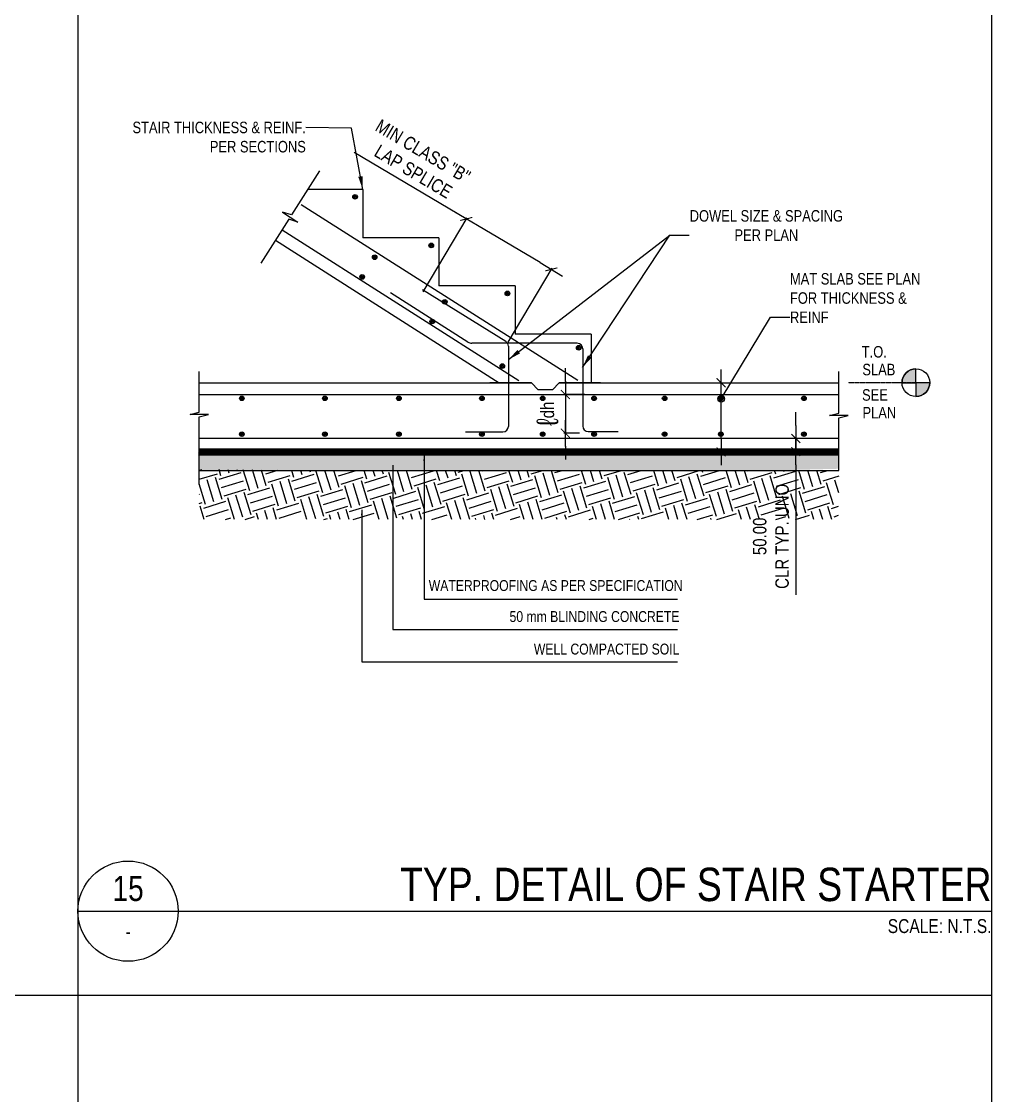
# Model space of a CAD drawing. Header units: millimetres. Extents: x 2250 to 90253, y -19639 to 57150.
# Drawn here: x 72541 to 89875, y 18755 to 37953 of the extents above; entities that cross this region are included whole.
import ezdxf
from ezdxf.enums import TextEntityAlignment as Align

# ---------------------------------------------------------------- set-up
doc = ezdxf.new("R2010")
doc.units = ezdxf.units.MM
doc.linetypes.add('CENTER2', pattern=[1.125, 0.75, -0.125, 0.125, -0.125])
doc.linetypes.add('DASHED', pattern=[0.75, 0.5, -0.25])
for name, color, linetype in [('BLINDING', 1, 'Continuous'), ('S-D-MEDM', 3, 'Continuous'), ('S-DIM', 1, 'Continuous'), ('S-G-BREK', 2, 'Continuous'), ('S-G-CNTR', 1, 'CENTER2'), ('S-G-DIMS', 1, 'Continuous'), ('S-G-HTCH', 1, 'Continuous'), ('S-G-LEDR', 2, 'Continuous'), ('S-G-MEDM', 3, 'Continuous'), ('S-G-RBAR', 7, 'Continuous'), ('S-G-REFR', 3, 'Continuous'), ('S-G-TEXT', 3, 'Continuous'), ('S-G-THCK', 6, 'Continuous'), ('S-G-TITL', 7, 'Continuous'), ('S-G-TITLREF', 4, 'Continuous'), ('S-HATCH', 8, 'Continuous'), ('WATER PROOF', 1, 'DASHED')]:
    doc.layers.add(name, color=color, linetype=linetype)
doc.layers.add('NPLT-JLA', color=193, linetype='Continuous', plot=False)
doc.styles.add('ARIAL', font='arial.ttf', dxfattribs={"width": 0.8})
doc.styles.add('ROMANS', font='ROMANS.shx', dxfattribs={"width": 0.8})
doc.styles.add('ROMDI', font='arial.ttf', dxfattribs={"width": 0.7, "height": 1.25})
doc.dimstyles.new('ARIALDIMS', dxfattribs={"dimscale": 12, "dimtxt": 20, "dimasz": 19.5, "dimexe": 2.25, "dimexo": 1.75, "dimgap": 10, "dimtad": 1, "dimzin": 3, "dimdsep": 46, "dimtxsty": 'ARIAL', "dimblk1": 'nyatick', "dimblk2": 'nyatick', "dimsah": 1, "dimcen": 2.25, "dimclrd": 1, "dimclre": 1, "dimclrt": 2, "dimadec": 0, "dimazin": 0, "dimtfac": 1, "dimtmove": 0, "dimatfit": 3, "dimfxl": 1, "dimfrac": 2, "dimtolj": 1, "dimtzin": 0, "dimarcsym": 0})
doc.dimstyles.new('DIM-50', dxfattribs={"dimscale": 0.05, "dimtxt": 2.5, "dimasz": 2.5, "dimexe": 2, "dimexo": 2, "dimgap": 1, "dimtad": 1, "dimdec": 0, "dimlfac": 1000, "dimzin": 0, "dimdsep": 46, "dimtxsty": 'ROMANS', "dimblk": 'ARCHTICK', "dimcen": 1, "dimclrd": 1, "dimclre": 1, "dimclrt": 3, "dimadec": 0, "dimazin": 0, "dimtfac": 1, "dimtdec": 0, "dimtix": 1, "dimtmove": 1, "dimatfit": 3, "dimfxl": 1, "dimtolj": 1, "dimtzin": 0, "dimarcsym": 0})

# ---------------------------------------------------------------- blocks, each defined once
blk = doc.blocks.new('nyatick')
at = {"layer": 'S-G-DIMS'}
blk.add_line((-1.005, 0), (1.005, 0), dxfattribs=at)
at = {"layer": 'S-G-DIMS', "const_width": 0.08}
blk.add_lwpolyline([(0.34, 0.34), (-0.34, -0.34)], dxfattribs=at)
blk = doc.blocks.new('*D251')
at = {"layer": 'Defpoints', "color": 0, "transparency": 16777216}
for p in [(84743, 31496), (85043, 31496), (84743, 30260)]:
    blk.add_point(p, dxfattribs=at)
at = {"layer": 'S-G-DIMS', "color": 1, "lineweight": -2, "transparency": 16777216}
for p, q in [((84764, 31496), (85070, 31496)), ((85043, 30494), (85043, 31262)), ((84764, 30260), (85070, 30260))]:
    blk.add_line(p, q, dxfattribs=at)
at = {"layer": 'S-G-DIMS', "color": 1, "lineweight": -2, "transparency": 16777216, "xscale": 234, "yscale": 234, "zscale": 234}
for p, rotation in [((85043, 31496), 90), ((85043, 30260), 270)]:
    blk.add_blockref('nyatick', p, dxfattribs=dict(at, rotation=rotation))
blk = doc.blocks.new('*D252')
at = {"layer": 'Defpoints', "color": 0, "transparency": 16777216}
for p in [(80489, 34423), (79706, 33102), (81226, 32201)]:
    blk.add_point(p, dxfattribs=at)
at = {"layer": 'S-G-DIMS', "color": 1, "lineweight": -2, "transparency": 16777216}
for p, q in [((80489, 34423), (78483, 35611)), ((79716, 33120), (80502, 34446)), ((81808, 33642), (80690, 34304)), ((81237, 32219), (82023, 33546))]:
    blk.add_line(p, q, dxfattribs=at)
at = {"layer": 'S-G-DIMS', "color": 1, "lineweight": -2, "transparency": 16777216, "xscale": 234, "yscale": 234, "zscale": 234}
for p, rotation in [((80489, 34423), 149.3553731054023), ((82009, 33522), 329.3553731054023)]:
    blk.add_blockref('nyatick', p, dxfattribs=dict(at, rotation=rotation))
at = {"layer": 'S-G-DIMS', "color": 2, "lineweight": 30, "transparency": 16777216, "insert": (79613, 35461), "char_height": 240, "attachment_point": 5, "rotation": 329.3554, "style": 'ARIAL'}
blk.add_mtext('\\A1;MIN CLASS "B"\\P LAP SPLICE', dxfattribs=at)
blk = doc.blocks.new('*D253')
at = {"layer": 'Defpoints', "color": 0, "transparency": 16777216}
for p in [(82626, 31286), (82260, 30594), (82533, 30594)]:
    blk.add_point(p, dxfattribs=at)
at = {"layer": 'S-G-RBAR', "color": 1, "lineweight": -2, "transparency": 16777216}
for p, q in [((82260, 31520), (82260, 31754)), ((82605, 31286), (82233, 31286)), ((82260, 31286), (82260, 30594)), ((82512, 30594), (82233, 30594)), ((82260, 30360), (82260, 30126))]:
    blk.add_line(p, q, dxfattribs=at)
at = {"layer": 'S-G-RBAR', "color": 1, "lineweight": -2, "transparency": 16777216, "xscale": 234, "yscale": 234, "zscale": 234}
for p, rotation in [((82260, 31286), 270), ((82260, 30594), 90)]:
    blk.add_blockref('nyatick', p, dxfattribs=dict(at, rotation=rotation))
at = {"layer": 'S-G-RBAR', "color": 2, "transparency": 16777216, "insert": (81942, 30940), "char_height": 240, "attachment_point": 5, "rotation": 90, "style": 'ARIAL'}
blk.add_mtext('\\A1;{\\fArial|b0|i0|c0|p34;\\H1.6x;ℓ\\H0.625x;dh  } ', dxfattribs=at)
blk = doc.blocks.new('_ARCHTICK')
at = {"color": 0, "linetype": 'ByBlock', "const_width": 0.15}
blk.add_lwpolyline([(-0.5, -0.5), (0.5, 0.5)], dxfattribs=at)
blk = doc.blocks.new('*D254')
at = {"layer": 'Defpoints', "color": 0, "transparency": 16777216}
for p in [(87065, 30499), (86378, 30265), (87066, 30265)]:
    blk.add_point(p, dxfattribs=at)
at = {"layer": 'S-G-DIMS', "color": 1, "lineweight": -2, "transparency": 16777216}
for p, q in [((86378, 30733), (86378, 30967)), ((87044, 30499), (86351, 30499)), ((86378, 30499), (86378, 30265)), ((87045, 30265), (86351, 30265)), ((86378, 30031), (86378, 27704))]:
    blk.add_line(p, q, dxfattribs=at)
at = {"layer": 'S-G-DIMS', "color": 1, "lineweight": -2, "transparency": 16777216, "xscale": 234, "yscale": 234, "zscale": 234}
for p, rotation in [((86378, 30499), 270), ((86378, 30265), 90)]:
    blk.add_blockref('nyatick', p, dxfattribs=dict(at, rotation=rotation))
at = {"layer": 'S-G-DIMS', "color": 2, "transparency": 16777216, "insert": (85934, 28750), "char_height": 240, "attachment_point": 5, "rotation": 90, "style": 'ARIAL'}
blk.add_mtext('\\A1;50.00\\PCLR TYP. UNO', dxfattribs=at)

msp = doc.modelspace()

# ---------------------------------------------------------------- hatches: boundary and pattern name
at = {"layer": 'S-G-HTCH'}
h = msp.add_hatch(dxfattribs=at)
h.set_pattern_fill('EARTH', color=256, scale=64.940861, angle=17.0739491, style=0)
h.set_pattern_definition([(17.07395, (-909115.5, 230282.4), (273.12422, 515.27523), [412.37447, -412.37447]), (17.07395, (-909160.9, 230430.23), (273.12422, 515.27523), [412.37447, -412.37447]), (17.07395, (-909206.3, 230578.05), (273.12422, 515.27523), [412.37447, -412.37447]), (107.07395, (-909172.17, 230642.46), (-515.27523, 273.12422), [412.37447, -412.37447]), (107.07395, (-909024.35, 230687.87), (-515.27523, 273.12422), [412.37447, -412.37447]), (107.07395, (-908876.52, 230733.27), (-515.27523, 273.12422), [412.37447, -412.37447])])
h.paths.add_polyline_path([(87150.845, 29929.477), (77291.855, 29929.477), (75717.751, 29946.009), (75717.751, 29051.164), (87140.169, 29051.164)])
at = {"layer": 'S-G-REFR'}
h = msp.add_hatch(color=256, dxfattribs=at)
edge = h.paths.add_edge_path()
edge.add_line((88523.552, 31495.909), (88523.552, 31743.334))
edge.add_arc((88523.552, 31495.909), 247.425, 450, 540)
edge.add_line((88276.127, 31495.909), (88523.552, 31495.909))
h = msp.add_hatch(color=256, dxfattribs=at)
edge = h.paths.add_edge_path()
edge.add_line((88523.552, 31495.909), (88523.552, 31248.485))
edge.add_arc((88523.552, 31495.909), 247.425, 270, 360)
edge.add_line((88770.976, 31495.909), (88523.552, 31495.909))
at = {"layer": 'S-HATCH'}
h = msp.add_hatch(dxfattribs=at)
h.set_pattern_fill('AR-CONC', color=256, scale=64.940861, angle=45)
h.set_pattern_definition([(95, (12856.87, 17537.22), (358.1826, 300.5509), [48.7056, -535.762]), (40, (12856.87, 17537.2), (-409.1223, 281.6928), [38.9645, -428.6097]), (145.45144, (12886.7, 17562.27), (-50.9397, 582.2437), [41.3934, -455.3277]), (91.1842, (12765.03, 17629.06), (566.085, 414.072), [73.0585, -803.643]), (141.6356, (12812.2, 17663.6), (-18.1185, 876.5144), [62.09, -682.992]), (36.1842, (12765, 17629.06), (-18.1185, 876.5144), [58.447, -642.9145]), (66, (12833.9, 17652.02), (458.9835, 89.2174), [48.7056, -535.762]), (11, (12833.9, 17652), (-221.259, 444.7205), [38.9645, -428.6097]), (116.45144, (12872.16, 17659.46), (237.7244, 533.9379), [41.3934, -455.3277]), (82.5, (12856.87, 17537.22), (-147.28145, 158.4491), [0, -423.4144, 0, -435.1038, 0, -430.2332]), (52.5, (12856.87, 17537.22), (-60.3125, 301.9162), [0, -248.0741, 0, -413.6733, 0, -163.9757]), (12.5, (12754.47, 17434.82), (255.48914, 234.7747), [0, -162.3522, 0, -506.5387, 0, -672.1379]), (2.5, (12708.55, 17388.9), (221.8315, 313.7681), [0, -211.0578, 0, -336.3937, 0, -477.3153])])
h.paths.add_polyline_path([(87145.507, 29957.82), (87145.507, 30259.601), (86550.274, 30259.601), (76653.287, 30259.601), (76323.162, 30259.601), (75692.083, 30259.601), (75717.751, 29929.477), (86025.225, 29929.477)])

# ---------------------------------------------------------------- linework, layer by layer
at = {"layer": 'BLINDING'}
msp.add_lwpolyline([(75717.751, 29929.477), (87145.507, 29929.477)], dxfattribs=at)
at = {"layer": 'NPLT-JLA'}
for p, q in [((73550, 57150), (73550, -16050)), ((73550, 57150), (73550, 2250)), ((73550, 57150), (73550, -14550)), ((89875, 57150), (89875, -16050)), ((89875, 57150), (89875, 2250)), ((89875, 57150), (89875, -15032.217)), ((2250, 20550), (89875, 20550))]:
    msp.add_line(p, q, dxfattribs=at)
at = {"layer": 'S-D-MEDM'}
msp.add_lwpolyline([(82889.151, 31495.909), (82146.877, 31495.909), (82031.329, 31370.149), (81775.424, 31370.149), (81652.027, 31495.909), (80909.753, 31495.909)], dxfattribs=at)
at = {"layer": 'S-G-BREK'}
for points in [[(77867.292, 35281.004), (77366.334, 34493.783), (77203.443, 34545.052), (77481.766, 34367.937), (77318.876, 34419.206), (76817.917, 33631.985)], [(75717.751, 29674.885), (75717.751, 30884.018), (75882.7, 30928.216), (75552.801, 30928.216), (75717.751, 30972.415), (75717.751, 31697.184)], [(87145.507, 29929.477), (87145.507, 30865.314), (87310.457, 30909.512), (86980.557, 30909.512), (87145.507, 30953.71), (87145.507, 31697.184)]]:
    msp.add_lwpolyline(points, dxfattribs=at)
at = {"layer": 'S-G-CNTR'}
msp.add_line((88770.976, 31495.909), (87310.457, 31495.909), dxfattribs=at)
at = {"layer": 'S-G-MEDM'}
for p, q in [((78638.069, 34952.068), (77657.969, 34952.068)), ((78638.069, 34952.068), (78638.069, 34086.081)), ((77078.401, 34041.317), (81078.327, 31495.909)), ((79998.905, 34086.081), (78638.069, 34086.081)), ((79998.905, 34086.081), (79998.905, 33226.725)), ((81359.741, 33226.725), (79998.905, 33226.725)), ((81359.741, 33226.725), (81359.741, 32361.317)), ((82720.577, 32361.317), (81359.741, 32361.317)), ((82720.577, 32361.317), (82720.577, 31495.909)), ((75717.751, 31495.909), (81528.315, 31495.909)), ((81528.315, 31495.909), (81652.027, 31495.909)), ((82146.877, 31495.909), (87145.507, 31495.909)), ((75717.751, 30259.601), (87145.507, 30259.601))]:
    msp.add_line(p, q, dxfattribs=at)
msp.add_lwpolyline([(75717.751, 30259.601), (87145.507, 30259.601)], dxfattribs=at)
at = {"layer": 'S-G-RBAR'}
for points in [[(78543.488, 34818.734, -1), (78461.013, 34818.734, -1), (78543.488, 34818.734, -1), (78474.759, 34818.734, -1), (78529.742, 34818.734, -1), (78488.505, 34818.734, -1), (78515.997, 34818.734, -1), (78502.251, 34818.734, -1)], [(79904.86, 33949.842, -1), (79822.386, 33949.842, -1), (79904.86, 33949.842, -1), (79836.131, 33949.842, -1), (79891.115, 33949.842, -1), (79849.877, 33949.842, -1), (79877.369, 33949.842, -1), (79863.623, 33949.842, -1)], [(78893.257, 33738.635, -1), (78810.782, 33738.635, -1), (78893.257, 33738.635, -1), (78824.528, 33738.635, -1), (78879.511, 33738.635, -1), (78838.273, 33738.635, -1), (78865.765, 33738.635, -1), (78852.019, 33738.635, -1)], [(78669.94, 33387.71, -1), (78587.465, 33387.71, -1), (78669.94, 33387.71, -1), (78601.211, 33387.71, -1), (78656.195, 33387.71, -1), (78614.957, 33387.71, -1), (78642.449, 33387.71, -1), (78628.703, 33387.71, -1)], [(81266.05, 33092.366, -1), (81183.575, 33092.366, -1), (81266.05, 33092.366, -1), (81197.321, 33092.366, -1), (81252.305, 33092.366, -1), (81211.067, 33092.366, -1), (81238.559, 33092.366, -1), (81224.813, 33092.366, -1)], [(80145.713, 32941.618, -1), (80063.238, 32941.618, -1), (80145.713, 32941.618, -1), (80076.984, 32941.618, -1), (80131.967, 32941.618, -1), (80090.729, 32941.618, -1), (80118.221, 32941.618, -1), (80104.475, 32941.618, -1)], [(79922.396, 32590.692, -1), (79839.922, 32590.692, -1), (79922.396, 32590.692, -1), (79853.667, 32590.692, -1), (79908.651, 32590.692, -1), (79867.413, 32590.692, -1), (79894.905, 32590.692, -1), (79881.159, 32590.692, -1)], [(82540.332, 32120.961, -1), (82457.857, 32120.961, -1), (82540.332, 32120.961, -1), (82471.603, 32120.961, -1), (82526.586, 32120.961, -1), (82485.349, 32120.961, -1), (82512.84, 32120.961, -1), (82499.094, 32120.961, -1)], [(81174.852, 31793.675, -1), (81092.378, 31793.675, -1), (81174.852, 31793.675, -1), (81106.123, 31793.675, -1), (81161.107, 31793.675, -1), (81119.869, 31793.675, -1), (81147.361, 31793.675, -1), (81133.615, 31793.675, -1)], [(76518.928, 31216.603, -1), (76436.453, 31216.603, -1), (76518.928, 31216.603, -1), (76450.199, 31216.603, -1), (76505.182, 31216.603, -1), (76463.945, 31216.603, -1), (76491.436, 31216.603, -1), (76477.69, 31216.603, -1)], [(78003.476, 31216.603, -1), (77921.001, 31216.603, -1), (78003.476, 31216.603, -1), (77934.747, 31216.603, -1), (77989.73, 31216.603, -1), (77948.493, 31216.603, -1), (77975.984, 31216.603, -1), (77962.238, 31216.603, -1)], [(79325.823, 31216.603, -1), (79243.348, 31216.603, -1), (79325.823, 31216.603, -1), (79257.094, 31216.603, -1), (79312.077, 31216.603, -1), (79270.84, 31216.603, -1), (79298.331, 31216.603, -1), (79284.586, 31216.603, -1)], [(80810.371, 31216.603, -1), (80727.896, 31216.603, -1), (80810.371, 31216.603, -1), (80741.642, 31216.603, -1), (80796.625, 31216.603, -1), (80755.388, 31216.603, -1), (80782.879, 31216.603, -1), (80769.134, 31216.603, -1)], [(81895.368, 31216.603, -1), (81812.893, 31216.603, -1), (81895.368, 31216.603, -1), (81826.639, 31216.603, -1), (81881.622, 31216.603, -1), (81840.384, 31216.603, -1), (81867.876, 31216.603, -1), (81854.13, 31216.603, -1)], [(82814.028, 31216.603, -1), (82731.553, 31216.603, -1), (82814.028, 31216.603, -1), (82745.299, 31216.603, -1), (82800.282, 31216.603, -1), (82759.045, 31216.603, -1), (82786.537, 31216.603, -1), (82772.791, 31216.603, -1)], [(84074.851, 31216.603, -1), (83992.376, 31216.603, -1), (84074.851, 31216.603, -1), (84006.122, 31216.603, -1), (84061.105, 31216.603, -1), (84019.868, 31216.603, -1), (84047.36, 31216.603, -1), (84033.614, 31216.603, -1)], [(85079.578, 31216.603, -1), (84997.103, 31216.603, -1), (85079.578, 31216.603, -1), (85010.849, 31216.603, -1), (85065.832, 31216.603, -1), (85024.595, 31216.603, -1), (85052.087, 31216.603, -1), (85038.341, 31216.603, -1)], [(86564.126, 31216.603, -1), (86481.651, 31216.603, -1), (86564.126, 31216.603, -1), (86495.397, 31216.603, -1), (86550.381, 31216.603, -1), (86509.143, 31216.603, -1), (86536.635, 31216.603, -1), (86522.889, 31216.603, -1)], [(76518.928, 30576.266, -1), (76436.453, 30576.266, -1), (76518.928, 30576.266, -1), (76450.199, 30576.266, -1), (76505.182, 30576.266, -1), (76463.945, 30576.266, -1), (76491.436, 30576.266, -1), (76477.69, 30576.266, -1)], [(78003.476, 30576.266, -1), (77921.001, 30576.266, -1), (78003.476, 30576.266, -1), (77934.747, 30576.266, -1), (77989.73, 30576.266, -1), (77948.493, 30576.266, -1), (77975.984, 30576.266, -1), (77962.238, 30576.266, -1)], [(79325.823, 30576.266, -1), (79243.348, 30576.266, -1), (79325.823, 30576.266, -1), (79257.094, 30576.266, -1), (79312.077, 30576.266, -1), (79270.84, 30576.266, -1), (79298.331, 30576.266, -1), (79284.586, 30576.266, -1)], [(80810.371, 30576.266, -1), (80727.896, 30576.266, -1), (80810.371, 30576.266, -1), (80741.642, 30576.266, -1), (80796.625, 30576.266, -1), (80755.388, 30576.266, -1), (80782.879, 30576.266, -1), (80769.134, 30576.266, -1)], [(81895.368, 30576.266, -1), (81812.893, 30576.266, -1), (81895.368, 30576.266, -1), (81826.639, 30576.266, -1), (81881.622, 30576.266, -1), (81840.384, 30576.266, -1), (81867.876, 30576.266, -1), (81854.13, 30576.266, -1)], [(82814.028, 30576.266, -1), (82731.553, 30576.266, -1), (82814.028, 30576.266, -1), (82745.299, 30576.266, -1), (82800.282, 30576.266, -1), (82759.045, 30576.266, -1), (82786.537, 30576.266, -1), (82772.791, 30576.266, -1)], [(84074.851, 30576.266, -1), (83992.376, 30576.266, -1), (84074.851, 30576.266, -1), (84006.122, 30576.266, -1), (84061.105, 30576.266, -1), (84019.868, 30576.266, -1), (84047.36, 30576.266, -1), (84033.614, 30576.266, -1)], [(85079.578, 30576.266, -1), (84997.103, 30576.266, -1), (85079.578, 30576.266, -1), (85010.849, 30576.266, -1), (85065.832, 30576.266, -1), (85024.595, 30576.266, -1), (85052.087, 30576.266, -1), (85038.341, 30576.266, -1)], [(86564.126, 30576.266, -1), (86481.651, 30576.266, -1), (86564.126, 30576.266, -1), (86495.397, 30576.266, -1), (86550.381, 30576.266, -1), (86509.143, 30576.266, -1), (86536.635, 30576.266, -1), (86522.889, 30576.266, -1)]]:
    msp.add_lwpolyline(points, format="xyb", dxfattribs=at)
at = {"layer": 'S-G-REFR'}
for points in [[(88523.552, 31495.909), (88523.552, 31743.334, 0.414213562), (88276.127, 31495.909)], [(88523.552, 31495.909), (88523.552, 31248.485, 0.414213562), (88770.976, 31495.909)]]:
    msp.add_lwpolyline(points, format="xyb", close=True, dxfattribs=at)
msp.add_circle((88523.552, 31495.909), 247.425, dxfattribs=at)
at = {"layer": 'S-G-THCK'}
for p, q in [((77537.842, 34684.185), (82480.616, 31538.783)), ((77196.204, 34226.437), (81429.435, 31532.563)), ((80516.803, 32221.07), (79136.772, 33101.611)), ((81195.543, 32230.984), (79705.574, 33155.404)), ((82472.371, 32200.681), (80586.666, 32200.681)), ((81241.599, 32148.21), (81241.599, 30715.454)), ((82569.783, 32103.269), (82569.783, 30720.26)), ((75717.751, 31285.536), (87145.507, 31285.536)), ((80475.402, 30618.042), (81144.188, 30618.042)), ((82667.194, 30622.849), (83201.609, 30622.849)), ((87145.507, 30499.491), (75717.751, 30499.491))]:
    msp.add_line(p, q, dxfattribs=at)
for centre, radius, start, end in [((80586.666, 32330.562), 129.882, 237.4597343, 270), ((81144.188, 32148.21), 97.411, 0, 58.1833465), ((82472.371, 32103.269), 97.411, 0, 90), ((82667.194, 30720.26), 97.411, 180, 270), ((81144.188, 30715.454), 97.411, 270, 0)]:
    msp.add_arc(centre, radius, start, end, dxfattribs=at)
at = {"layer": 'S-G-TITLREF'}
msp.add_line((73550, 22050), (89875, 22050), dxfattribs=at)
msp.add_circle((74445.884, 22050), 895.884, dxfattribs=at)
at = {"layer": 'WATER PROOF', "ltscale": 200, "const_width": 129.882}
msp.add_lwpolyline([(75717.751, 30259.601), (87145.507, 30259.601)], dxfattribs=at)

# ---------------------------------------------------------------- texts
at = {"layer": 'S-G-LEDR', "color": 3, "style": 'ROMDI', "width": 0.8}
for s, p in [('WATERPROOFING AS PER SPECIFICATION  ', (79818.593, 27773.285)), ('50 mm BLINDING CONCRETE ', (81262.245, 27218.955)), ('WELL COMPACTED SOIL', (81696.435, 26637.623))]:
    msp.add_text(s, height=194.82258, dxfattribs=at).set_placement(p)
at = {"layer": 'S-G-LEDR', "color": 3, "char_height": 206.18724, "style": 'ARIAL'}
for s, insert, width, attachment_point in [('STAIR THICKNESS & REINF. \\PPER SECTIONS', (77621.857, 36161.872), 3124.57534, 3), ('\\pxqc;DOWEL SIZE & SPACING \\PPER PLAN', (84473.258, 34031.295), 2757.02565, 7), ('MAT SLAB SEE PLAN FOR THICKNESS & REINF', (86273.137, 32562.585), 2526.52824, 7)]:
    msp.add_mtext(s, dxfattribs=dict(at, insert=insert, width=width, attachment_point=attachment_point))
at = {"layer": 'S-G-REFR', "style": 'ARIAL', "width": 0.8}
for s, p in [('T.O.', (87556.204, 31945.653)), ('SLAB', (87567.23, 31627.869)), ('SEE', (87561.969, 31174.257)), ('PLAN', (87569.438, 30856.474))]:
    msp.add_text(s, height=206.1872, dxfattribs=at).set_placement(p)
at = {"layer": 'S-G-TEXT', "color": 7, "insert": (89875, 21908.08), "char_height": 248.85672, "width": 1863.91779, "attachment_point": 3, "style": 'ARIAL'}
msp.add_mtext('\\W0.8000;SCALE: N.T.S.', dxfattribs=at)
at = {"layer": 'S-G-TITL', "insert": (89875, 22827.396), "char_height": 597.2561, "width": 14259.2115, "attachment_point": 3, "style": 'ARIAL'}
msp.add_mtext('TYP. DETAIL OF STAIR STARTER', dxfattribs=at)
at = {"layer": 'S-G-TITLREF', "style": 'ARIAL', "width": 0.8}
for s, height, p in [('15', 447.9421, (74445.884, 22453.472)), ('-', 248.857, (74445.884, 21687.733))]:
    msp.add_text(s, height=height, dxfattribs=at).set_placement(p, align=Align.MIDDLE)

# ---------------------------------------------------------------- dimensions: what is measured, and where the dimension line sits
at = {"layer": 'S-G-DIMS', "lineweight": 30}
dim = msp.add_aligned_dim(p1=(81226.259, 32200.681), p2=(79705.574, 33101.611), distance=-1536.125, text='MIN CLASS "B"\\P LAP SPLICE', dimstyle='ARIALDIMS', dxfattribs=at)
dim.commit()
dim.dimension.update_dxf_attribs({"geometry": '*D252', "text_midpoint": (79612.506, 35460.782)})
dim = msp.add_linear_dim(base=(85043.304, 31495.909), p1=(84742.686, 30259.601), p2=(84742.686, 31495.909), angle=90, text=' ', dimstyle='ARIALDIMS', dxfattribs=at)
dim.commit()
dim.dimension.update_dxf_attribs({"geometry": '*D251', "text_midpoint": (85043.304, 30877.755)})
at = {"layer": 'S-G-DIMS'}
dim = msp.add_linear_dim(base=(86378.369, 30264.535), p1=(87065.308, 30499.491), p2=(87065.577, 30264.535), angle=90, text='50.00\\PCLR TYP. UNO', dimstyle='ARIALDIMS', dxfattribs=at)
dim.commit()
dim.dimension.update_dxf_attribs({"geometry": '*D254', "text_midpoint": (86378.369, 28750.325), "dimtype": 160})
at = {"layer": 'S-G-RBAR'}
dim = msp.add_linear_dim(base=(82259.999, 30593.85), p1=(82625.619, 31285.536), p2=(82532.835, 30593.85), angle=90, text='{\\fArial|b0|i0|c0|p34;\\H1.6x;ℓ\\H0.625x;dh  } ', dimstyle='ARIALDIMS', dxfattribs=at)
dim.commit()
dim.dimension.update_dxf_attribs({"geometry": '*D253', "text_midpoint": (82259.999, 30939.693), "dimtype": 160})

# ---------------------------------------------------------------- leaders
at = {"layer": 'S-DIM', "ltscale": 5}
for points in [[(79735.681, 30194.886), (79735.681, 27628.5), (84264.273, 27628.5)], [(79179.045, 30025.17), (79179.045, 27087.357), (84264.273, 27087.357)], [(78622.41, 29225.528), (78622.41, 26506.024), (84264.273, 26506.024)]]:
    msp.add_leader(points, dimstyle='DIM-50', override={"dimasz": 2000, "dimtad": 0}, dxfattribs=at)
at = {"layer": 'S-G-LEDR', "annotation_type": 0, "has_hookline": 1}
for points, override, hookline_direction, text_width in [([(78638.069, 34952.068), (78440.155, 36048.001), (77622.457, 36058.778)], {"dimgap": 0.05, "dimtad": 0}, 1, 3068.111), ([(82566.563, 31769.624), (84126.864, 34134.389), (84472.658, 34134.389)], {"dimgap": 0.05, "dimtad": 0}, 0, 2707.944), ([(85045.39, 31209.733), (85926.743, 32665.678), (86272.537, 32665.678)], {"dimgap": 0.05, "dimtad": 0, "dimldrblk": 'Small'}, 0, 2294.782)]:
    msp.add_leader(points, dimstyle='ARIALDIMS', override=override, dxfattribs=dict(at, hookline_direction=hookline_direction, text_width=text_width))
at = {"layer": 'S-G-LEDR'}
msp.add_leader([(81241.599, 31907.973), (84126.864, 34134.389), (84469.362, 34134.389)], dimstyle='ARIALDIMS', override={"dimgap": 0.05, "dimtad": 0}, dxfattribs=at)

doc.saveas('drawing.dxf')
